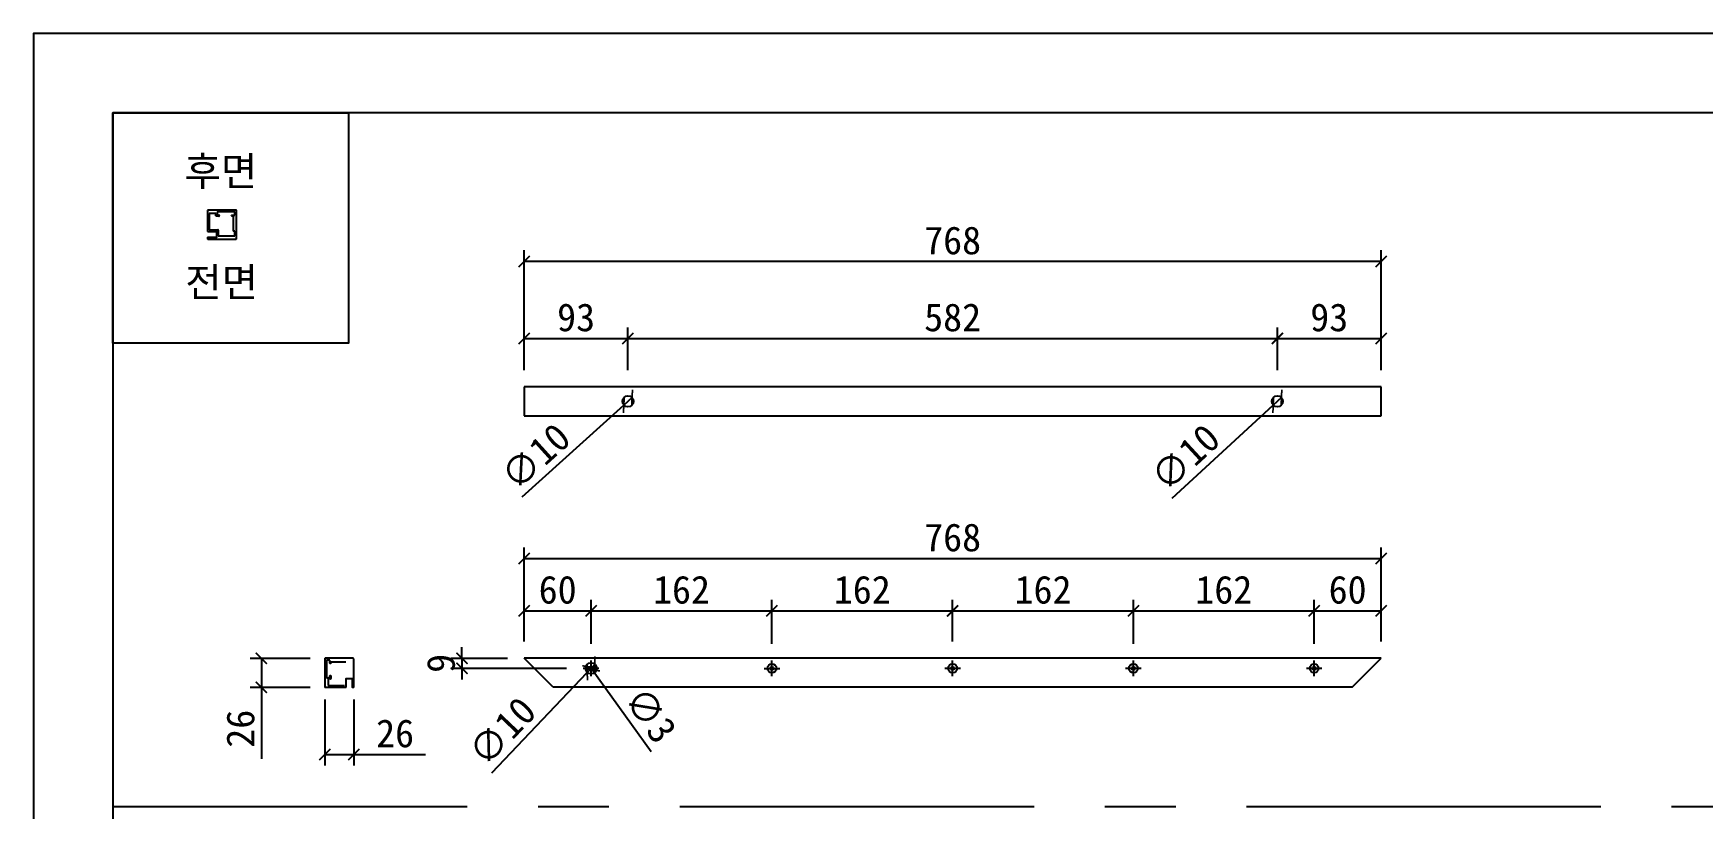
# Model space of a CAD drawing. Header units: millimetres. Extents: x -44117 to 256353, y -2095463 to 65325.
# Drawn here: x -26280 to -24784, y 53198 to 53893 of the extents above; entities that cross this region are included whole.
import ezdxf

# ---------------------------------------------------------------- set-up
doc = ezdxf.new("R2010")
doc.units = ezdxf.units.MM
doc.header["$LTSCALE"] = 10
doc.linetypes.add('CENTER', pattern=[50.8, 31.75, -6.35, 6.35, -6.35])
doc.layers.add('cen', color=1, linetype='CENTER')
doc.layers.add('도면층2', color=3, linetype='CENTER')
doc.styles.add('고딕', font='')
doc.styles.get('고딕').set_extended_font_data('HYgtrE')
doc.dimstyles.new('ISO-25', dxfattribs={"dimtxt": 2.5, "dimasz": 2.5, "dimexe": 1, "dimexo": 1, "dimtad": 1, "dimtxsty": 'Standard', "dimblk": 'ARCHTICK', "dimcen": 2.5, "dimadec": 0, "dimazin": 0, "dimtfac": 1, "dimtmove": 0, "dimatfit": 3, "dimfxl": 0, "dimarcsym": 0})

# ---------------------------------------------------------------- blocks, each defined once
blk = doc.blocks.new('_ArchTick')
at = {"color": 0, "linetype": 'ByBlock', "const_width": 0.15}
blk.add_lwpolyline([(-0.5, -0.5), (0.5, 0.5)], dxfattribs=at)
blk = doc.blocks.new('*D1092')
at = {"color": 0, "lineweight": -2}
for p, q in [((-25840.2, 53348), (-25840.2, 53432.5)), ((-25072.2, 53348), (-25072.2, 53432.5)), ((-25840.2, 53422.5), (-25072.2, 53422.5))]:
    blk.add_line(p, q, dxfattribs=at)
at = {"layer": 'Defpoints', "color": 0}
for p in [(-25072.2, 53422.5), (-25840.2, 53333), (-25072.2, 53333)]:
    blk.add_point(p, dxfattribs=at)
at = {"color": 0, "lineweight": -2, "xscale": 10, "yscale": 10, "zscale": 10, "rotation": 180}
blk.add_blockref('_ArchTick', (-25840.2, 53422.5), dxfattribs=at)
at = {"color": 0, "lineweight": -2, "xscale": 10, "yscale": 10, "zscale": 10}
blk.add_blockref('_ArchTick', (-25072.2, 53422.5), dxfattribs=at)
at = {"color": 0, "insert": (-25456.2, 53441.3), "char_height": 25, "attachment_point": 5}
blk.add_mtext('768', dxfattribs=at)
blk = doc.blocks.new('*D1093')
at = {"color": 0, "lineweight": -2}
for p, q in [((-25896, 53333), (-25896, 53343)), ((-25855.2, 53333), (-25906, 53333)), ((-25802.2, 53324), (-25906, 53324)), ((-25896, 53333), (-25896, 53324)), ((-25896, 53324), (-25896, 53314))]:
    blk.add_line(p, q, dxfattribs=at)
at = {"layer": 'Defpoints', "color": 0}
for p in [(-25896, 53324), (-25840.2, 53333), (-25787.2, 53324)]:
    blk.add_point(p, dxfattribs=at)
at = {"color": 0, "lineweight": -2, "xscale": 10, "yscale": 10, "zscale": 10}
for p, rotation in [((-25896, 53333), 270), ((-25896, 53324), 90)]:
    blk.add_blockref('_ArchTick', p, dxfattribs=dict(at, rotation=rotation))
at = {"color": 0, "insert": (-25914.7, 53328.5), "char_height": 25, "attachment_point": 5, "rotation": 90}
blk.add_mtext('9', dxfattribs=at)
blk = doc.blocks.new('*D1094')
at = {"color": 0, "lineweight": -2}
for p, q in [((-25781.1, 53325.2), (-25781.1, 53325.2)), ((-25781.1, 53325.2), (-25779.3, 53322.8)), ((-25726.4, 53249.3), (-25779.3, 53322.8))]:
    blk.add_line(p, q, dxfattribs=at)
at = {"layer": 'Defpoints', "color": 0}
for p in [(-25781.1, 53325.2), (-25779.3, 53322.8)]:
    blk.add_point(p, dxfattribs=at)
at = {"color": 0, "lineweight": -2, "xscale": 10, "yscale": 10, "zscale": 10}
for p, rotation in [((-25781.1, 53325.2), 305.7508162474994), ((-25779.3, 53322.8), 125.7508162474994)]:
    blk.add_blockref('_ArchTick', p, dxfattribs=dict(at, rotation=rotation))
at = {"color": 0, "insert": (-25727, 53282.2), "char_height": 25, "attachment_point": 5, "rotation": 305.7508}
blk.add_mtext('∅3', dxfattribs=at)
blk = doc.blocks.new('*D1095')
at = {"color": 0, "lineweight": -2}
for p, q in [((-25840.2, 53348), (-25840.2, 53385.6)), ((-25780.2, 53346), (-25780.2, 53385.6)), ((-25840.2, 53375.6), (-25780.2, 53375.6))]:
    blk.add_line(p, q, dxfattribs=at)
at = {"layer": 'Defpoints', "color": 0}
for p in [(-25780.2, 53375.6), (-25840.2, 53333), (-25780.2, 53331)]:
    blk.add_point(p, dxfattribs=at)
at = {"color": 0, "lineweight": -2, "xscale": 10, "yscale": 10, "zscale": 10, "rotation": 180}
blk.add_blockref('_ArchTick', (-25840.2, 53375.6), dxfattribs=at)
at = {"color": 0, "lineweight": -2, "xscale": 10, "yscale": 10, "zscale": 10}
blk.add_blockref('_ArchTick', (-25780.2, 53375.6), dxfattribs=at)
at = {"color": 0, "insert": (-25810.2, 53394.4), "char_height": 25, "attachment_point": 5}
blk.add_mtext('60', dxfattribs=at)
blk = doc.blocks.new('*D1096')
at = {"color": 0, "lineweight": -2}
for p, q in [((-25780.2, 53346), (-25780.2, 53385.6)), ((-25618.2, 53346), (-25618.2, 53385.6)), ((-25780.2, 53375.6), (-25618.2, 53375.6))]:
    blk.add_line(p, q, dxfattribs=at)
at = {"layer": 'Defpoints', "color": 0}
for p in [(-25618.2, 53375.6), (-25780.2, 53331), (-25618.2, 53331)]:
    blk.add_point(p, dxfattribs=at)
at = {"color": 0, "lineweight": -2, "xscale": 10, "yscale": 10, "zscale": 10, "rotation": 180}
blk.add_blockref('_ArchTick', (-25780.2, 53375.6), dxfattribs=at)
at = {"color": 0, "lineweight": -2, "xscale": 10, "yscale": 10, "zscale": 10}
blk.add_blockref('_ArchTick', (-25618.2, 53375.6), dxfattribs=at)
at = {"color": 0, "insert": (-25699.2, 53394.4), "char_height": 25, "attachment_point": 5}
blk.add_mtext('162', dxfattribs=at)
blk = doc.blocks.new('*D1097')
at = {"color": 0, "lineweight": -2}
for p, q in [((-25618.2, 53346), (-25618.2, 53385.6)), ((-25456.2, 53348), (-25456.2, 53385.6)), ((-25618.2, 53375.6), (-25456.2, 53375.6))]:
    blk.add_line(p, q, dxfattribs=at)
at = {"layer": 'Defpoints', "color": 0}
for p in [(-25456.2, 53375.6), (-25618.2, 53331), (-25456.2, 53333)]:
    blk.add_point(p, dxfattribs=at)
at = {"color": 0, "lineweight": -2, "xscale": 10, "yscale": 10, "zscale": 10, "rotation": 180}
blk.add_blockref('_ArchTick', (-25618.2, 53375.6), dxfattribs=at)
at = {"color": 0, "lineweight": -2, "xscale": 10, "yscale": 10, "zscale": 10}
blk.add_blockref('_ArchTick', (-25456.2, 53375.6), dxfattribs=at)
at = {"color": 0, "insert": (-25537.2, 53394.4), "char_height": 25, "attachment_point": 5}
blk.add_mtext('162', dxfattribs=at)
blk = doc.blocks.new('*D1098')
at = {"color": 0, "lineweight": -2}
for p, q in [((-25456.2, 53348), (-25456.2, 53385.6)), ((-25294.2, 53346), (-25294.2, 53385.6)), ((-25456.2, 53375.6), (-25294.2, 53375.6))]:
    blk.add_line(p, q, dxfattribs=at)
at = {"layer": 'Defpoints', "color": 0}
for p in [(-25294.2, 53375.6), (-25456.2, 53333), (-25294.2, 53331)]:
    blk.add_point(p, dxfattribs=at)
at = {"color": 0, "lineweight": -2, "xscale": 10, "yscale": 10, "zscale": 10, "rotation": 180}
blk.add_blockref('_ArchTick', (-25456.2, 53375.6), dxfattribs=at)
at = {"color": 0, "lineweight": -2, "xscale": 10, "yscale": 10, "zscale": 10}
blk.add_blockref('_ArchTick', (-25294.2, 53375.6), dxfattribs=at)
at = {"color": 0, "insert": (-25375.2, 53394.4), "char_height": 25, "attachment_point": 5}
blk.add_mtext('162', dxfattribs=at)
blk = doc.blocks.new('*D1099')
at = {"color": 0, "lineweight": -2}
for p, q in [((-25294.2, 53346), (-25294.2, 53385.6)), ((-25132.2, 53346), (-25132.2, 53385.6)), ((-25294.2, 53375.6), (-25132.2, 53375.6))]:
    blk.add_line(p, q, dxfattribs=at)
at = {"layer": 'Defpoints', "color": 0}
for p in [(-25132.2, 53375.6), (-25294.2, 53331), (-25132.2, 53331)]:
    blk.add_point(p, dxfattribs=at)
at = {"color": 0, "lineweight": -2, "xscale": 10, "yscale": 10, "zscale": 10, "rotation": 180}
blk.add_blockref('_ArchTick', (-25294.2, 53375.6), dxfattribs=at)
at = {"color": 0, "lineweight": -2, "xscale": 10, "yscale": 10, "zscale": 10}
blk.add_blockref('_ArchTick', (-25132.2, 53375.6), dxfattribs=at)
at = {"color": 0, "insert": (-25213.2, 53394.4), "char_height": 25, "attachment_point": 5}
blk.add_mtext('162', dxfattribs=at)
blk = doc.blocks.new('*D1100')
at = {"color": 0, "lineweight": -2}
for p, q in [((-25132.2, 53346), (-25132.2, 53385.6)), ((-25072.2, 53348), (-25072.2, 53385.6)), ((-25132.2, 53375.6), (-25072.2, 53375.6))]:
    blk.add_line(p, q, dxfattribs=at)
at = {"layer": 'Defpoints', "color": 0}
for p in [(-25072.2, 53375.6), (-25132.2, 53331), (-25072.2, 53333)]:
    blk.add_point(p, dxfattribs=at)
at = {"color": 0, "lineweight": -2, "xscale": 10, "yscale": 10, "zscale": 10, "rotation": 180}
blk.add_blockref('_ArchTick', (-25132.2, 53375.6), dxfattribs=at)
at = {"color": 0, "lineweight": -2, "xscale": 10, "yscale": 10, "zscale": 10}
blk.add_blockref('_ArchTick', (-25072.2, 53375.6), dxfattribs=at)
at = {"color": 0, "insert": (-25102.2, 53394.4), "char_height": 25, "attachment_point": 5}
blk.add_mtext('60', dxfattribs=at)
blk = doc.blocks.new('a4 1scale')
for points in [[(-15154.83, -4509.61), (-14857.83, -4509.61), (-14857.83, -4299.61), (-15154.83, -4299.61)], [(-15144.83, -4499.61), (-14867.83, -4499.61), (-14867.83, -4309.61), (-15144.83, -4309.61)]]:
    blk.add_lwpolyline(points, close=True)
blk = doc.blocks.new('*D1101')
at = {"color": 0, "lineweight": -2}
for p, q in [((-25842.1, 53477.7), (-25750.9, 53560.1)), ((-25743.5, 53566.8), (-25750.9, 53560.1)), ((-25743.5, 53566.8), (-25743.5, 53566.8))]:
    blk.add_line(p, q, dxfattribs=at)
at = {"layer": 'Defpoints', "color": 0}
for p in [(-25750.9, 53560.1), (-25743.5, 53566.8)]:
    blk.add_point(p, dxfattribs=at)
at = {"color": 0, "lineweight": -2, "xscale": 10, "yscale": 10, "zscale": 10}
for p, rotation in [((-25743.5, 53566.8), 222.0917507186938), ((-25750.9, 53560.1), 42.0917507186938)]:
    blk.add_blockref('_ArchTick', p, dxfattribs=dict(at, rotation=rotation))
at = {"color": 0, "insert": (-25830, 53513.9), "char_height": 25, "attachment_point": 5, "rotation": 42.0918}
blk.add_mtext('∅10', dxfattribs=at)
blk = doc.blocks.new('*D1102')
at = {"color": 0, "lineweight": -2}
for p, q in [((-25259.6, 53476.6), (-25168.9, 53560)), ((-25161.5, 53566.8), (-25168.9, 53560)), ((-25161.5, 53566.8), (-25161.5, 53566.8))]:
    blk.add_line(p, q, dxfattribs=at)
at = {"layer": 'Defpoints', "color": 0}
for p in [(-25168.9, 53560), (-25161.5, 53566.8)]:
    blk.add_point(p, dxfattribs=at)
at = {"color": 0, "lineweight": -2, "xscale": 10, "yscale": 10, "zscale": 10}
for p, rotation in [((-25161.5, 53566.8), 222.6238443565841), ((-25168.9, 53560), 42.62384435658408)]:
    blk.add_blockref('_ArchTick', p, dxfattribs=dict(at, rotation=rotation))
at = {"color": 0, "insert": (-25247.7, 53513), "char_height": 25, "attachment_point": 5, "rotation": 42.6238}
blk.add_mtext('∅10', dxfattribs=at)
blk = doc.blocks.new('*D1103')
at = {"color": 0, "lineweight": -2}
for p, q in [((-25840.2, 53591.4), (-25840.2, 53629.8)), ((-25840.2, 53619.8), (-25747.2, 53619.8)), ((-25747.2, 53591.4), (-25747.2, 53629.8))]:
    blk.add_line(p, q, dxfattribs=at)
at = {"layer": 'Defpoints', "color": 0}
for p in [(-25747.2, 53619.8), (-25840.2, 53576.4), (-25747.2, 53576.4)]:
    blk.add_point(p, dxfattribs=at)
at = {"color": 0, "lineweight": -2, "xscale": 10, "yscale": 10, "zscale": 10, "rotation": 180}
blk.add_blockref('_ArchTick', (-25840.2, 53619.8), dxfattribs=at)
at = {"color": 0, "lineweight": -2, "xscale": 10, "yscale": 10, "zscale": 10}
blk.add_blockref('_ArchTick', (-25747.2, 53619.8), dxfattribs=at)
at = {"color": 0, "insert": (-25793.7, 53638.6), "char_height": 25, "attachment_point": 5}
blk.add_mtext('93', dxfattribs=at)
blk = doc.blocks.new('*D974')
at = {"color": 0, "lineweight": -2}
for p, q in [((-25747.2, 53591.4), (-25747.2, 53629.8)), ((-25747.2, 53619.8), (-25165.2, 53619.8)), ((-25165.2, 53591.4), (-25165.2, 53629.8))]:
    blk.add_line(p, q, dxfattribs=at)
at = {"layer": 'Defpoints', "color": 0}
for p in [(-25165.2, 53619.8), (-25747.2, 53576.4), (-25165.2, 53576.4)]:
    blk.add_point(p, dxfattribs=at)
at = {"color": 0, "lineweight": -2, "xscale": 10, "yscale": 10, "zscale": 10, "rotation": 180}
blk.add_blockref('_ArchTick', (-25747.2, 53619.8), dxfattribs=at)
at = {"color": 0, "lineweight": -2, "xscale": 10, "yscale": 10, "zscale": 10}
blk.add_blockref('_ArchTick', (-25165.2, 53619.8), dxfattribs=at)
at = {"color": 0, "insert": (-25456.2, 53638.6), "char_height": 25, "attachment_point": 5}
blk.add_mtext('582', dxfattribs=at)
blk = doc.blocks.new('*D1104')
at = {"color": 0, "lineweight": -2}
for p, q in [((-25165.2, 53591.4), (-25165.2, 53629.8)), ((-25165.2, 53619.8), (-25072.2, 53619.8)), ((-25072.2, 53591.4), (-25072.2, 53629.8))]:
    blk.add_line(p, q, dxfattribs=at)
at = {"layer": 'Defpoints', "color": 0}
for p in [(-25072.2, 53619.8), (-25165.2, 53576.4), (-25072.2, 53576.4)]:
    blk.add_point(p, dxfattribs=at)
at = {"color": 0, "lineweight": -2, "xscale": 10, "yscale": 10, "zscale": 10, "rotation": 180}
blk.add_blockref('_ArchTick', (-25165.2, 53619.8), dxfattribs=at)
at = {"color": 0, "lineweight": -2, "xscale": 10, "yscale": 10, "zscale": 10}
blk.add_blockref('_ArchTick', (-25072.2, 53619.8), dxfattribs=at)
at = {"color": 0, "insert": (-25118.7, 53638.6), "char_height": 25, "attachment_point": 5}
blk.add_mtext('93', dxfattribs=at)
blk = doc.blocks.new('*D975')
at = {"color": 0, "lineweight": -2}
for p, q in [((-25840.2, 53591.4), (-25840.2, 53698.9)), ((-25072.2, 53591.4), (-25072.2, 53698.9)), ((-25072.2, 53688.9), (-25840.2, 53688.9))]:
    blk.add_line(p, q, dxfattribs=at)
at = {"layer": 'Defpoints', "color": 0}
for p in [(-25840.2, 53688.9), (-25840.2, 53576.4), (-25072.2, 53576.4)]:
    blk.add_point(p, dxfattribs=at)
at = {"color": 0, "lineweight": -2, "xscale": 10, "yscale": 10, "zscale": 10, "rotation": 180}
blk.add_blockref('_ArchTick', (-25840.2, 53688.9), dxfattribs=at)
at = {"color": 0, "lineweight": -2, "xscale": 10, "yscale": 10, "zscale": 10}
blk.add_blockref('_ArchTick', (-25072.2, 53688.9), dxfattribs=at)
at = {"color": 0, "insert": (-25456.2, 53707.6), "char_height": 25, "attachment_point": 5}
blk.add_mtext('768', dxfattribs=at)
blk = doc.blocks.new('*D1029')
at = {"color": 0, "lineweight": -2}
for p, q in [((-25869.3, 53230.4), (-25783.7, 53320.4)), ((-25776.8, 53327.6), (-25783.7, 53320.4)), ((-25776.8, 53327.6), (-25776.8, 53327.6))]:
    blk.add_line(p, q, dxfattribs=at)
at = {"layer": 'Defpoints', "color": 0}
for p in [(-25783.7, 53320.4), (-25776.8, 53327.6)]:
    blk.add_point(p, dxfattribs=at)
at = {"color": 0, "lineweight": -2, "xscale": 10, "yscale": 10, "zscale": 10}
for p, rotation in [((-25776.8, 53327.6), 226.4128396675548), ((-25783.7, 53320.4), 46.41283966755484)]:
    blk.add_blockref('_ArchTick', p, dxfattribs=dict(at, rotation=rotation))
at = {"color": 0, "insert": (-25859.9, 53267.5), "char_height": 25, "attachment_point": 5, "rotation": 46.4128}
blk.add_mtext('∅10', dxfattribs=at)
blk = doc.blocks.new('*D1210')
at = {"color": 0, "lineweight": -2}
for p, q in [((-26032, 53333), (-26085.7, 53333)), ((-26075.7, 53333), (-26075.7, 53307)), ((-26032, 53307), (-26085.7, 53307)), ((-26075.7, 53307), (-26075.7, 53242.9))]:
    blk.add_line(p, q, dxfattribs=at)
at = {"layer": 'Defpoints', "color": 0}
for p in [(-26017, 53333), (-26075.7, 53307), (-26017, 53307)]:
    blk.add_point(p, dxfattribs=at)
at = {"color": 0, "lineweight": -2, "xscale": 10, "yscale": 10, "zscale": 10}
for p, rotation in [((-26075.7, 53333), 90), ((-26075.7, 53307), 270)]:
    blk.add_blockref('_ArchTick', p, dxfattribs=dict(at, rotation=rotation))
at = {"color": 0, "insert": (-26094.4, 53269.9), "char_height": 25, "attachment_point": 5, "rotation": 90}
blk.add_mtext('26', dxfattribs=at)
blk = doc.blocks.new('*D1211')
at = {"color": 0, "lineweight": -2}
for p, q in [((-26019, 53296.1), (-26019, 53236.8)), ((-25993, 53296.1), (-25993, 53236.8)), ((-26019, 53246.8), (-25993, 53246.8)), ((-25993, 53246.8), (-25928.8, 53246.8))]:
    blk.add_line(p, q, dxfattribs=at)
at = {"layer": 'Defpoints', "color": 0}
for p in [(-26019, 53311.1), (-25993, 53311.1), (-25993, 53246.8)]:
    blk.add_point(p, dxfattribs=at)
at = {"color": 0, "lineweight": -2, "xscale": 10, "yscale": 10, "zscale": 10, "rotation": 180}
blk.add_blockref('_ArchTick', (-26019, 53246.8), dxfattribs=at)
at = {"color": 0, "lineweight": -2, "xscale": 10, "yscale": 10, "zscale": 10}
blk.add_blockref('_ArchTick', (-25993, 53246.8), dxfattribs=at)
at = {"color": 0, "insert": (-25955.9, 53265.6), "char_height": 25, "attachment_point": 5}
blk.add_mtext('26', dxfattribs=at)

msp = doc.modelspace()

# ---------------------------------------------------------------- linework, layer by layer
for p, q in [((-26116.44872, 53731.98084), (-26122.44872, 53731.98084)), ((-26122.44872, 53731.98084), (-26122.44872, 53717.18084)), ((-26116.44872, 53729.78084), (-26116.44872, 53731.98084)), ((-26113.74872, 53729.48084), (-26116.14872, 53729.48084)), ((-26099.44872, 53733.48084), (-26115.44872, 53733.48084)), ((-26115.44872, 53733.48084), (-26115.44872, 53730.48084)), ((-26115.44872, 53730.48084), (-26113.74872, 53730.48084)), ((-26113.44872, 53730.18084), (-26113.44872, 53729.78084)), ((-26102.44872, 53729.78084), (-26102.44872, 53730.18084)), ((-26102.14872, 53730.48084), (-26099.44872, 53730.48084)), ((-26100.94872, 53729.48084), (-26102.14872, 53729.48084)), ((-26100.94872, 53729.48084), (-26100.94872, 53715.98084)), ((-26099.44872, 53730.48084), (-26099.44872, 53733.48084)), ((-26122.44872, 53717.18084), (-26115.94872, 53717.18084)), ((-26115.94872, 53717.18084), (-26114.74872, 53717.18084)), ((-26114.44872, 53716.88084), (-26114.44872, 53715.68084)), ((-26114.44872, 53715.68084), (-26114.44872, 53711.98084)), ((-26114.44872, 53715.68084), (-26114.44872, 53715.68084)), ((-26114.44872, 53711.98084), (-26099.44872, 53711.98084)), ((-26099.44872, 53715.98084), (-26100.94872, 53715.98084)), ((-26099.44872, 53711.98084), (-26099.44872, 53715.98084)), ((-25072.2033, 53576.42976), (-25840.2033, 53576.42976)), ((-25840.2033, 53576.42976), (-25840.2033, 53550.42976)), ((-25072.2033, 53550.42976), (-25072.2033, 53576.42976)), ((-25840.2033, 53550.42976), (-25072.2033, 53550.42976)), ((-26014.50875, 53331.51805), (-26017.50875, 53331.51805)), ((-26017.50875, 53331.51805), (-26017.50875, 53315.51805)), ((-26014.50875, 53328.81805), (-26014.50875, 53331.51805)), ((-26013.80875, 53328.51805), (-26014.20875, 53328.51805)), ((-26013.50875, 53330.01805), (-26013.50875, 53328.81805)), ((-26013.50875, 53330.01805), (-26000.00875, 53330.01805)), ((-25072.2033, 53333.01805), (-25840.2033, 53333.01805)), ((-25814.2033, 53307.01805), (-25840.2033, 53333.01805)), ((-25098.2033, 53307.01805), (-25072.2033, 53333.01805)), ((-26017.50875, 53315.51805), (-26014.50875, 53315.51805)), ((-26013.80875, 53314.51805), (-26016.00875, 53314.51805)), ((-26016.00875, 53314.51805), (-26016.00875, 53308.51805)), ((-26016.00875, 53308.51805), (-26001.20875, 53308.51805)), ((-26014.50875, 53315.51805), (-26014.50875, 53317.21805)), ((-26014.20875, 53317.51805), (-26013.80875, 53317.51805)), ((-26013.50875, 53317.21805), (-26013.50875, 53314.81805)), ((-25098.2033, 53307.01805), (-25814.2033, 53307.01805))]:
    msp.add_line(p, q)
msp.add_lwpolyline([(-26208.79489, 53822.08694), (-25997.68688, 53822.08694), (-25997.68688, 53615.59407), (-26208.79489, 53615.59407)], close=True)
for points in [[(-26123.64872, 53710.48097, 0.4142135624), (-26123.94872, 53710.18097), (-26123.94872, 53709.28084, 0.4142135624), (-26123.64872, 53708.98084), (-26098.44872, 53708.98084, 0.4142135624), (-26097.94872, 53709.48084), (-26097.94872, 53734.48084, 0.4142135624), (-26098.44872, 53734.98084), (-26123.44872, 53734.98084, 0.4142135624), (-26123.94872, 53734.48084), (-26123.94872, 53716.18084, 0.4142135624), (-26123.44872, 53715.68084), (-26115.94872, 53715.68084), (-26115.94872, 53710.48084), (-26123.64872, 53710.48084)], [(-25994.50888, 53307.31805, 0.4142135624), (-25994.20888, 53307.01805), (-25993.30875, 53307.01805, 0.4142135624), (-25993.00875, 53307.31805), (-25993.00875, 53332.51805, 0.4142135624), (-25993.50875, 53333.01805), (-26018.50875, 53333.01805, 0.4142135624), (-26019.00875, 53332.51805), (-26019.00875, 53307.51805, 0.4142135624), (-26018.50875, 53307.01805), (-26000.20875, 53307.01805, 0.4142135624), (-25999.70875, 53307.51805), (-25999.70875, 53315.01805), (-25994.50875, 53315.01805), (-25994.50875, 53307.31805)]]:
    msp.add_lwpolyline(points, format="xyb")
for centre, radius in [((-25747.2033, 53563.42976), 5), ((-25165.2033, 53563.42976), 5), ((-25780.2033, 53324.01805), 5), ((-25780.2033, 53324.01805), 1.5), ((-25618.2033, 53324.01805), 4), ((-25618.2033, 53324.01805), 1.5), ((-25456.2033, 53324.01805), 4), ((-25456.2033, 53324.01805), 1.5), ((-25294.2033, 53324.01805), 4), ((-25294.2033, 53324.01805), 1.5), ((-25132.2033, 53324.01805), 4), ((-25132.2033, 53324.01805), 1.5)]:
    msp.add_circle(centre, radius)
for centre, start, end in [((-26116.14872, 53729.78084), 180, 270), ((-26113.74872, 53730.18084), 0, 90), ((-26113.74872, 53729.78084), 270, 0), ((-26102.14872, 53730.18084), 90, 180), ((-26102.14872, 53729.78084), 180, 270), ((-26114.74872, 53716.88084), 0, 90), ((-26014.20875, 53328.81805), 180, 270), ((-26013.80875, 53328.81805), 270, 0), ((-26014.20875, 53317.21805), 90, 180), ((-26013.80875, 53317.21805), 0, 90), ((-26013.80875, 53314.81805), 270, 0)]:
    msp.add_arc(centre, 0.3, start, end)
at = {"layer": 'cen'}
msp.add_line((-26208.79489, 53200.2587), (-24233.87145, 53200.2587), dxfattribs=at)
at = {"layer": '도면층2'}
for p, q in [((-25773.2033, 53324.01805), (-25787.2033, 53324.01805)), ((-25780.2033, 53317.01805), (-25780.2033, 53331.01805)), ((-25625.2033, 53324.01805), (-25611.2033, 53324.01805)), ((-25618.2033, 53317.01805), (-25618.2033, 53331.01805)), ((-25449.2033, 53324.01805), (-25463.2033, 53324.01805)), ((-25456.2033, 53317.01805), (-25456.2033, 53331.01805)), ((-25287.2033, 53324.01805), (-25301.2033, 53324.01805)), ((-25294.2033, 53317.01805), (-25294.2033, 53331.01805)), ((-25125.2033, 53324.01805), (-25139.2033, 53324.01805)), ((-25132.2033, 53317.01805), (-25132.2033, 53331.01805))]:
    msp.add_line(p, q, dxfattribs=at)

# ---------------------------------------------------------------- block references
at = {"color": 1, "xscale": 7.1296875, "yscale": 7.1296875, "zscale": 7.1296875}
msp.add_blockref('a4 1scale', (81769.10972, 84548.2525), dxfattribs=at)

# ---------------------------------------------------------------- texts
at = {"color": 142, "char_height": 26.0022875, "width": 753.2689732, "attachment_point": 5, "style": '고딕'}
for s, insert in [('{\\fMalgun Gothic|b0|i0|c129|p50;후면}', (-26112.03564, 53768.36589)), ('{\\fMalgun Gothic|b0|i0|c129|p50;전면}', (-26111.33196, 53669.20415))]:
    msp.add_mtext(s, dxfattribs=dict(at, insert=insert))

# ---------------------------------------------------------------- dimensions: what is measured, and where the dimension line sits
for base, p1, p2, picture, middle in [((-25840.2033, 53688.8661), (-25072.2033, 53576.42976), (-25840.2033, 53576.42976), '*D975', (-25456.2033, 53707.6161)), ((-25747.2033, 53619.84546), (-25840.2033, 53576.42976), (-25747.2033, 53576.42976), '*D1103', (-25793.7033, 53638.59546)), ((-25165.2033, 53619.84546), (-25747.2033, 53576.42976), (-25165.2033, 53576.42976), '*D974', (-25456.2033, 53638.59546)), ((-25072.2033, 53619.84546), (-25165.2033, 53576.42976), (-25072.2033, 53576.42976), '*D1104', (-25118.7033, 53638.59546)), ((-25072.2033, 53422.54113), (-25840.2033, 53333.01805), (-25072.2033, 53333.01805), '*D1092', (-25456.2033, 53441.29113)), ((-25780.2033, 53375.62272), (-25840.2033, 53333.01805), (-25780.2033, 53331.01805), '*D1095', (-25810.2033, 53394.37272)), ((-25618.2033, 53375.62272), (-25780.2033, 53331.01805), (-25618.2033, 53331.01805), '*D1096', (-25699.2033, 53394.37272)), ((-25456.2033, 53375.62272), (-25618.2033, 53331.01805), (-25456.2033, 53333.01805), '*D1097', (-25537.2033, 53394.37272)), ((-25294.2033, 53375.62272), (-25456.2033, 53333.01805), (-25294.2033, 53331.01805), '*D1098', (-25375.2033, 53394.37272)), ((-25132.2033, 53375.62272), (-25294.2033, 53331.01805), (-25132.2033, 53331.01805), '*D1099', (-25213.2033, 53394.37272)), ((-25072.2033, 53375.62272), (-25132.2033, 53331.01805), (-25072.2033, 53333.01805), '*D1100', (-25102.2033, 53394.37272)), ((-25993.00875, 53246.80925), (-26019.00875, 53311.05671), (-25993.00875, 53311.05671), '*D1211', (-25955.92542, 53265.55925))]:
    dim = msp.add_linear_dim(base=base, p1=p1, p2=p2, dimstyle='ISO-25', override={"dimscale": 10, "dimasz": 1, "dimexo": 1.5})
    dim.commit()
    dim.dimension.update_dxf_attribs({"geometry": picture, "text_midpoint": middle})
for p1, p2, picture, middle in [((-25743.49294, 53566.78136), (-25750.91366, 53560.07816), '*D1101', (-25817.38283, 53500.03605)), ((-25161.52423, 53566.81567), (-25168.88238, 53560.04385), '*D1102', (-25235.02922, 53499.16789)), ((-25776.75602, 53327.63969), (-25783.65059, 53320.39642), '*D1029', (-25846.30459, 53254.57371)), ((-25781.07969, 53325.2354), (-25779.32691, 53322.80071), '*D1094', (-25742.23685, 53271.2809))]:
    dim = msp.add_diameter_dim_2p(p1=p1, p2=p2, dimstyle='ISO-25', override={"dimscale": 10, "dimasz": 1, "dimexo": 1.5})
    dim.commit()
    dim.dimension.update_dxf_attribs({"geometry": picture, "text_midpoint": middle, "dimtype": 163})
dim = msp.add_linear_dim(base=(-26075.69607, 53307.01805), p1=(-26016.96412, 53333.01805), p2=(-26016.96412, 53307.01805), angle=90, dimstyle='ISO-25', override={"dimscale": 10, "dimasz": 1, "dimexo": 1.5})
dim.commit()
dim.dimension.update_dxf_attribs({"geometry": '*D1210', "text_midpoint": (-26094.44607, 53269.93472)})
dim = msp.add_linear_dim(base=(-25895.99537, 53324.01805), p1=(-25840.2033, 53333.01805), p2=(-25787.2033, 53324.01805), angle=90, dimstyle='ISO-25', override={"dimscale": 10, "dimasz": 1, "dimexo": 1.5})
dim.commit()
dim.dimension.update_dxf_attribs({"geometry": '*D1093', "text_midpoint": (-25895.99537, 53328.51805), "dimtype": 160})

doc.saveas('drawing.dxf')
